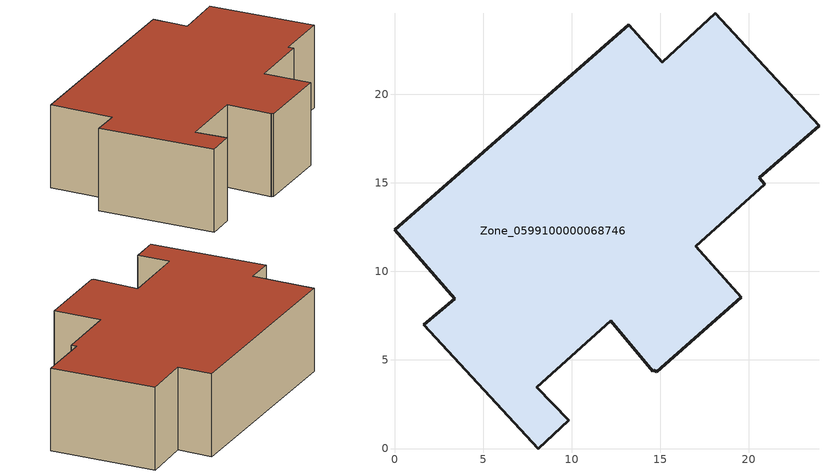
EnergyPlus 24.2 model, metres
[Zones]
Zone_0599100000068746
 floor ground (C_G): 14.6,4.37 12.22,7.23 8.04,3.46 9.84,1.58 8.13,0 1.65,6.99 3.4,8.47 0,12.36 13.24,23.95 15.14,21.82 18.13,24.57 23.98,18.24 20.61,15.28 20.91,14.93 17.01,11.44 19.6,8.54 14.82,4.35 14.65,4.42 z0
 wall outside (C_F): 0,12.36 3.4,8.47 1.65,6.99 8.13,0 9.84,1.58 8.04,3.46 12.22,7.23 14.6,4.37 14.65,4.42 14.82,4.35 19.6,8.54 17.01,11.44 20.91,14.93 20.61,15.28 23.98,18.24 18.13,24.57 15.14,21.82 13.24,23.95 0,12.36 z0:6.79
 roof outside (C_R): 8.04,3.46 12.22,7.23 14.6,4.37 14.65,4.42 14.82,4.35 19.6,8.54 17.01,11.44 20.91,14.93 20.61,15.28 23.98,18.24 18.13,24.57 15.14,21.82 13.24,23.95 0,12.36 3.4,8.47 1.65,6.99 8.13,0 9.84,1.58 z6.79
[BUILDING]
Pand.0599100000068746: North Axis=0; Terrain=City; Loads Convergence Tolerance Value=0.04; Temperature Convergence Tolerance Value=0.4; Solar Distribution=FullExterior; Maximum Number of Warmup Days=25; Minimum Number of Warmup Days=1
[Site:Location]
Rotterdam.The.Hague.AP_ZH_NLD Design_Conditions: Latitude=51.96; Longitude=4.45; Time Zone=1; Elevation=-4.5
[SITE:GROUNDTEMPERATURE:BUILDINGSURFACE]
18, 18, 18, 18, 18, 18, 18, 18, 18, 18, 18, 18
[MATERIAL] Thermal Absorptance=0.9; Solar Absorptance=0.7; Visible Absorptance=0.7
Name | Roughness | Thickness | Conductivity | Density | Specific Heat
G.D.1975-1991 | MediumSmooth | 0.15 | 0.288461 | 540 | 1210
F.D.1975-1991 | Rough | 0.3 | 0.230769 | 1920 | 840
R.D.1975-1991 | MediumRough | 0.2 | 0.153846 | 1500 | 1000
[CONSTRUCTION]
C_G: G.D.1975-1991
C_F: F.D.1975-1991
C_R: R.D.1975-1991
[ZONE]
Zone_0599100000068746: Type=1; Multiplier=1; Ceiling Height=Autocalculate; Volume=Autocalculate; Floor Area=autocalculate; Part of Total Floor Area=Yes
[ZONEINFILTRATION:DESIGNFLOWRATE]
Infil_Zone_0599100000068746: Zone or ZoneList or Space or SpaceList=Zone_0599100000068746; Schedule=AlwaysOn; Design Flow Rate Calculation Method=Flow/Area; Flow Rate per Floor Area=0.0042; Constant Term Coefficient=1; Temperature Term Coefficient=0; Velocity Term Coefficient=0; Velocity Squared Term Coefficient=0
[HVACTEMPLATE:ZONE:IDEALLOADSAIRSYSTEM]
Zone_0599100000068746: Maximum Heating Supply Air Temperature=50; Minimum Cooling Supply Air Temperature=13; Maximum Heating Supply Air Humidity Ratio=0.0156; Minimum Cooling Supply Air Humidity Ratio=0.0077; Heating Limit=NoLimit; Cooling Limit=NoLimit; Dehumidification Control Type=ConstantSensibleHeatRatio; Cooling Sensible Heat Ratio=0.7; Dehumidification Setpoint=60; Humidification Control Type=None; Humidification Setpoint=30; Outdoor Air Method=None; Outdoor Air Flow Rate per Person=0.00944; Outdoor Air Flow Rate per Zone Floor Area=0; Outdoor Air Flow Rate per Zone=0; Demand Controlled Ventilation Type=None; Outdoor Air Economizer Type=NoEconomizer; Heat Recovery Type=None; Sensible Heat Recovery Effectiveness=0.7; Latent Heat Recovery Effectiveness=0.65
[ZONECONTROL:THERMOSTAT]
ThermostatControl_Zone_0599100000068746: Zone or ZoneList=Zone_0599100000068746; Control Type Schedule=DualSetpointControlType; Control 1=Thermostat_Zone_0599100000068746; Temperature Difference Between Cutout And Setpoint=0
[THERMOSTATSETPOINT:DUALSETPOINT]
Thermostat_Zone_0599100000068746: Heating Setpoint Temperature Schedule=HeatingSetpoint_Zone_0599100000068746; Cooling Setpoint Temperature Schedule=CoolingSetpoint_Zone_0599100000068746
[SCHEDULE:COMPACT]
HeatingSetpoint_Zone_0599100000068746: Through: 12/31, For: AllDays, Until: 24:00, 21
CoolingSetpoint_Zone_0599100000068746: Through: 12/31, For: AllDays, Until: 24:00, 24
DualSetpointControlType: Through: 12/31, For: AllDays, Until: 24:00, 4
AlwaysOn: Through: 12/31, For: AllDays, Until: 24:00, 1
